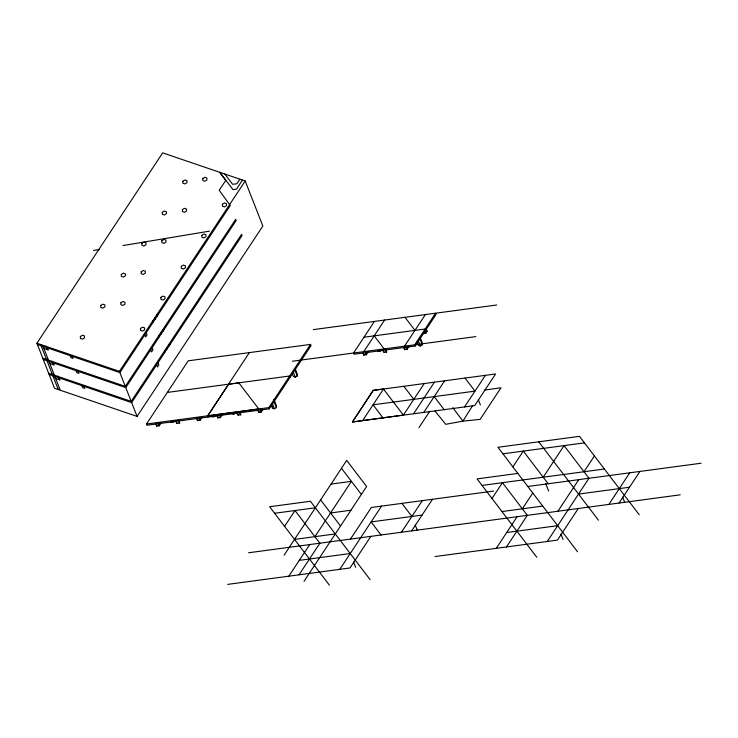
<?xml version="1.0" encoding="UTF-8"?>
<svg xmlns="http://www.w3.org/2000/svg" width="738" height="738" viewBox="0 0 738 738"><rect width="100%" height="100%" fill="white"/><g stroke="black" fill="none" stroke-linecap="round" stroke-linejoin="round"><path stroke-width="1.11" d="M273.964 399.47L276.436 405.771L276.409 407.625L274.425 408.815L272.479 408.151L272.516 406.297M292.11 373.391L293.346 376.546L295.292 377.21L297.266 376.02L297.303 374.166L295.246 368.917M417.145 342.211L418.381 345.356L420.328 346.021L422.311 344.831L422.339 342.976L420.282 337.727M472.505 405.789L462.929 421.121L445.715 424.304L434.996 411.038M242.47 180.054L236.474 189.177L233.023 189.638L219.767 172.323M36.9 343.244L162.683 152.867L245.201 180.985L262.848 226.022L137.065 416.398L54.547 388.28L36.9 343.244L119.418 371.362L137.065 416.398M239.896 179.177L236.88 183.744L232.636 184.316L224.795 174.03M119.418 371.362L245.201 180.985M146.484 424.027L188.218 360.817L310.541 344.397L311.021 345.615L269.287 408.824L146.963 425.245L146.484 424.027L268.816 407.607L310.541 344.397M156.456 423.132L155.847 424.055L156.659 426.121L159.279 425.771L161.548 422.33M156.659 426.121L157.268 425.199M159.03 422.837L158.467 423.704L159.279 425.771M197.24 417.653L196.622 418.575L197.433 420.651L200.053 420.3L201.76 417.717M197.433 420.651L198.042 419.719M199.814 417.367L199.242 418.225L200.053 420.3M249.379 352.607L207.646 415.817L208.125 417.035M217.627 414.913L217.009 415.845L217.821 417.911L220.441 417.56L222.71 414.119M217.821 417.911L218.43 416.988M220.201 414.627L219.629 415.494L220.441 417.56M258.401 409.442L257.793 410.365L258.595 412.441L261.215 412.081L262.922 409.498M258.595 412.441L259.213 411.509M260.975 409.156L260.403 410.014L261.215 412.081M374.415 321.417L353.557 353.022L354.028 354.24L415.199 346.03L436.057 314.425L435.586 313.207L414.719 344.812L415.199 346.03M363.751 351.657L384.609 320.043M363.53 352.118L362.921 353.05L363.723 355.116L366.343 354.766L368.613 351.325M363.723 355.116L364.341 354.194M366.103 351.832L365.531 352.699L366.343 354.766M284.573 526.342L295.006 510.539L319.895 543.205L299.028 574.81M404.525 346.177L425.392 314.572M404.304 346.648L403.695 347.57L404.507 349.646L407.118 349.295L408.824 346.712M404.507 349.646L405.116 348.714M406.878 346.362L406.306 347.22L407.118 349.295M362.607 420.623L383.474 389.018M422.45 333.751L425.771 333.308L427.108 331.279L426.296 329.213L424.627 329.434M284.093 555.207L346.694 460.392L366.601 486.517L304.001 581.341M288.835 576.175L309.702 544.57M314.914 536.664L351.426 481.36L331.039 484.091M403.382 415.143L424.249 383.539M413.575 413.778L434.442 382.173M423.769 412.413L444.636 380.799M418.981 427.57L429.728 411.287M350.476 539.1L371.343 507.486L493.667 491.065M339.803 569.33L381.537 506.12M370.863 536.36L349.996 567.965L227.673 584.385M464.543 406.933L485.41 375.328M401.444 532.255L422.311 500.65M411.638 530.88L432.505 499.275M492.006 498.491L502.44 482.689L527.329 515.355L506.462 546.959M512.873 466.886L523.307 451.084L548.186 483.75M496.268 548.325L517.135 516.72M522.347 508.823L532.781 493.021M543.214 477.218L564.081 445.614L588.97 478.27L547.236 541.489M557.91 511.25L578.776 479.645M583.989 471.739L594.422 455.936M578.297 508.51L557.43 540.115L435.097 556.544M608.878 504.405L629.745 472.8M619.071 503.039L639.938 471.434M174.463 421.315L172.489 422.505L170.543 421.841M215.238 415.835L213.264 417.025L211.317 416.361M235.625 413.105L233.651 414.286L231.704 413.631M381.537 350.31L379.553 351.491L377.607 350.836M93.532 250.459L99.215 249.509M123.089 245.533L209.472 231.151M484.294 390.144L501.01 387.754L480.143 419.359L462.929 421.121L452.754 407.625M313.253 329.628L496.748 304.997M363.982 337.22L425.153 329.01M423.538 331.427L424.959 331.242L425.771 333.308M426.001 331.427L427.108 331.279M292.386 361.233L475.881 336.602M382.487 350.246L384.12 352.377L386.73 352.026L385.337 349.194M167.351 392.422L289.683 376.002L290.154 377.219M175.423 421.25L177.046 423.381L179.666 423.031L178.273 420.199M236.584 413.04L238.208 415.171L240.828 414.821L239.435 411.988M502.91 453.824L584.468 442.874M517.845 473.418L477.071 478.897L536.803 557.291M274.619 513.27L315.394 507.799M482.052 485.429L604.376 469.008M330.569 512.965L350.956 510.226M527.799 486.49L701.1 463.224M422.071 515.078L371.103 521.923L381.057 534.995M578.537 494.082L629.505 487.237M294.527 539.404L335.301 533.934M501.96 511.554L542.734 506.084M248.531 552.78L680.233 494.829M299.268 560.373L350.236 553.528M506.702 532.522L557.67 525.687M37.38 344.462L119.888 372.579L230.284 205.505L219.195 190.284L225.81 180.367L219.675 172.286M45.996 346.131L48.099 349.904L43.985 348.502L42.601 345.688L43.173 346.436M42.786 358.253L125.294 386.38L235.69 219.297L236.16 220.514L125.774 387.598L43.265 359.471M51.872 361.15L53.985 364.923L49.861 363.52L48.487 360.697L49.059 361.445M48.662 373.262L131.179 401.389L241.566 234.315L242.046 235.533L131.659 402.607L49.142 374.48M57.758 376.159L59.87 379.932L55.747 378.529L54.372 375.716L54.935 376.463M639.219 514.737L579.487 436.342L497.938 447.283L577.577 551.812M538.712 441.813L598.444 520.207M465.023 378.068L474.977 391.131L373.041 404.821L382.994 417.883M405.005 317.312L414.959 330.375M434.202 396.601L444.156 409.673M385.568 350.504L386.73 352.026M374.184 335.845L384.138 348.917M382.764 349.6L384.12 352.377M403.861 386.278L413.815 399.341M401.924 503.381L411.878 516.452M341.473 468.289L361.389 494.423M320.606 499.894L340.522 526.028M370.144 579.662L310.412 501.268L269.638 506.738L329.369 585.133M240.247 414.055L240.828 414.821M236.861 412.394L238.208 415.171M179.085 422.265L179.666 423.031M175.69 420.605L177.046 423.381M46.808 348.207L48.099 349.904M52.684 363.216L53.985 364.923M58.57 378.225L59.87 379.932M622.632 497.089L624.717 502.394M545.705 483.584L548.62 491.01M560.991 534.174L563.076 539.478M478.307 399.618L480.383 404.922M419.424 337.478L422.311 344.831M418.271 340.771L420.328 346.021M415.208 524.939L417.284 530.244M294.803 369.729L297.266 376.02M293.235 371.961L295.292 377.21M353.567 562.015L355.642 567.328M273.936 401.343L276.409 407.625M272.368 403.566L274.425 408.815M271.243 405.005L272.479 408.151M268.816 407.607L269.287 408.824M157.674 313.456L158.153 314.674M163.559 328.465L164.039 329.683M169.445 343.484L169.915 344.701M156.641 315.025L157.12 316.242M162.526 330.034L162.997 331.251M168.402 345.052L168.882 346.27M154.602 318.115L155.081 319.333M160.487 333.124L160.958 334.342M166.364 348.133L166.843 349.351M152.978 320.56L153.458 321.786M158.864 335.578L159.343 336.796M164.749 350.587L165.22 351.805M146.225 332.718L147.037 334.794L145.626 336.934L144.814 334.868M152.111 347.736L152.923 349.803L151.511 351.943L150.7 349.877M157.997 362.745L158.808 364.812L157.388 366.961L156.576 364.886M72.195 356.325L73.007 358.4L70.949 357.69L70.138 355.624M78.08 371.343L78.892 373.41L76.835 372.708L76.023 370.642M83.966 386.352L84.778 388.419L82.711 387.718L81.9 385.651M80.396 336.51L80.359 338.428L82.388 339.185L84.446 337.912L84.473 335.956L82.453 335.209L80.396 336.51M100.802 305.467L100.765 307.395L102.794 308.143L104.851 306.879L104.879 304.923L102.859 304.167L100.802 305.467M121.318 274.425L121.281 276.344L123.301 277.101L125.359 275.837L125.395 273.872L123.375 273.125L121.318 274.425M120.894 302.774L120.857 304.702L122.886 305.449L124.943 304.185L124.971 302.229L122.951 301.473L120.894 302.774M141.244 271.75L141.207 273.669L143.237 274.425L145.294 273.161L145.321 271.197L143.301 270.449L141.244 271.75M140.515 328.438L140.478 330.356L142.508 331.113L144.565 329.849L144.593 327.884L142.572 327.137L140.515 328.438M141.917 243.356L141.89 245.284L143.91 246.031L145.967 244.767L146.004 242.811L143.975 242.055L141.917 243.356M160.921 297.396L160.884 299.324L162.913 300.08L164.971 298.807L164.998 296.851L162.978 296.095L160.921 297.396M161.853 240.68L161.825 242.608L163.845 243.356L165.902 242.092L165.939 240.136L163.91 239.38L161.853 240.68M162.323 212.323L162.295 214.251L164.316 214.998L166.373 213.734L166.41 211.769L164.38 211.022L162.323 212.323M181.345 266.353L181.308 268.281L183.338 269.029L185.395 267.765L185.422 265.809L183.402 265.053L181.345 266.353M182.415 209.629L182.387 211.548L184.408 212.304L186.465 211.031L186.502 209.075L184.472 208.319L182.415 209.629M182.886 181.262L182.858 183.19L184.878 183.937L186.935 182.673L186.963 180.718L184.943 179.961L182.886 181.262M201.88 235.311L201.852 237.23L203.873 237.987L205.93 236.714L205.967 234.758L203.937 234.001L201.88 235.311M202.821 178.587L202.793 180.515L204.813 181.262L206.871 179.998L206.898 178.042L204.878 177.286L202.821 178.587M222.442 204.251L222.415 206.179L224.435 206.926L226.492 205.662L226.529 203.706L224.5 202.95L222.442 204.251M228.614 384.249L207.821 415.881L258.789 408.953L238.808 382.865L228.614 384.249M373.207 390.356L352.413 421.988L474.737 405.568L495.604 373.963L373.28 390.384L352.413 421.988L403.382 415.06L383.4 388.972L373.207 390.356M42.841 345.771L40.811 345.024L46.217 358.816L48.247 359.572L42.841 345.771M48.717 360.79L46.697 360.033L52.103 373.825L54.123 374.581L48.717 360.79M54.603 375.799L52.582 375.042L57.988 388.843L60.009 389.59L54.603 375.799"/></g></svg>
